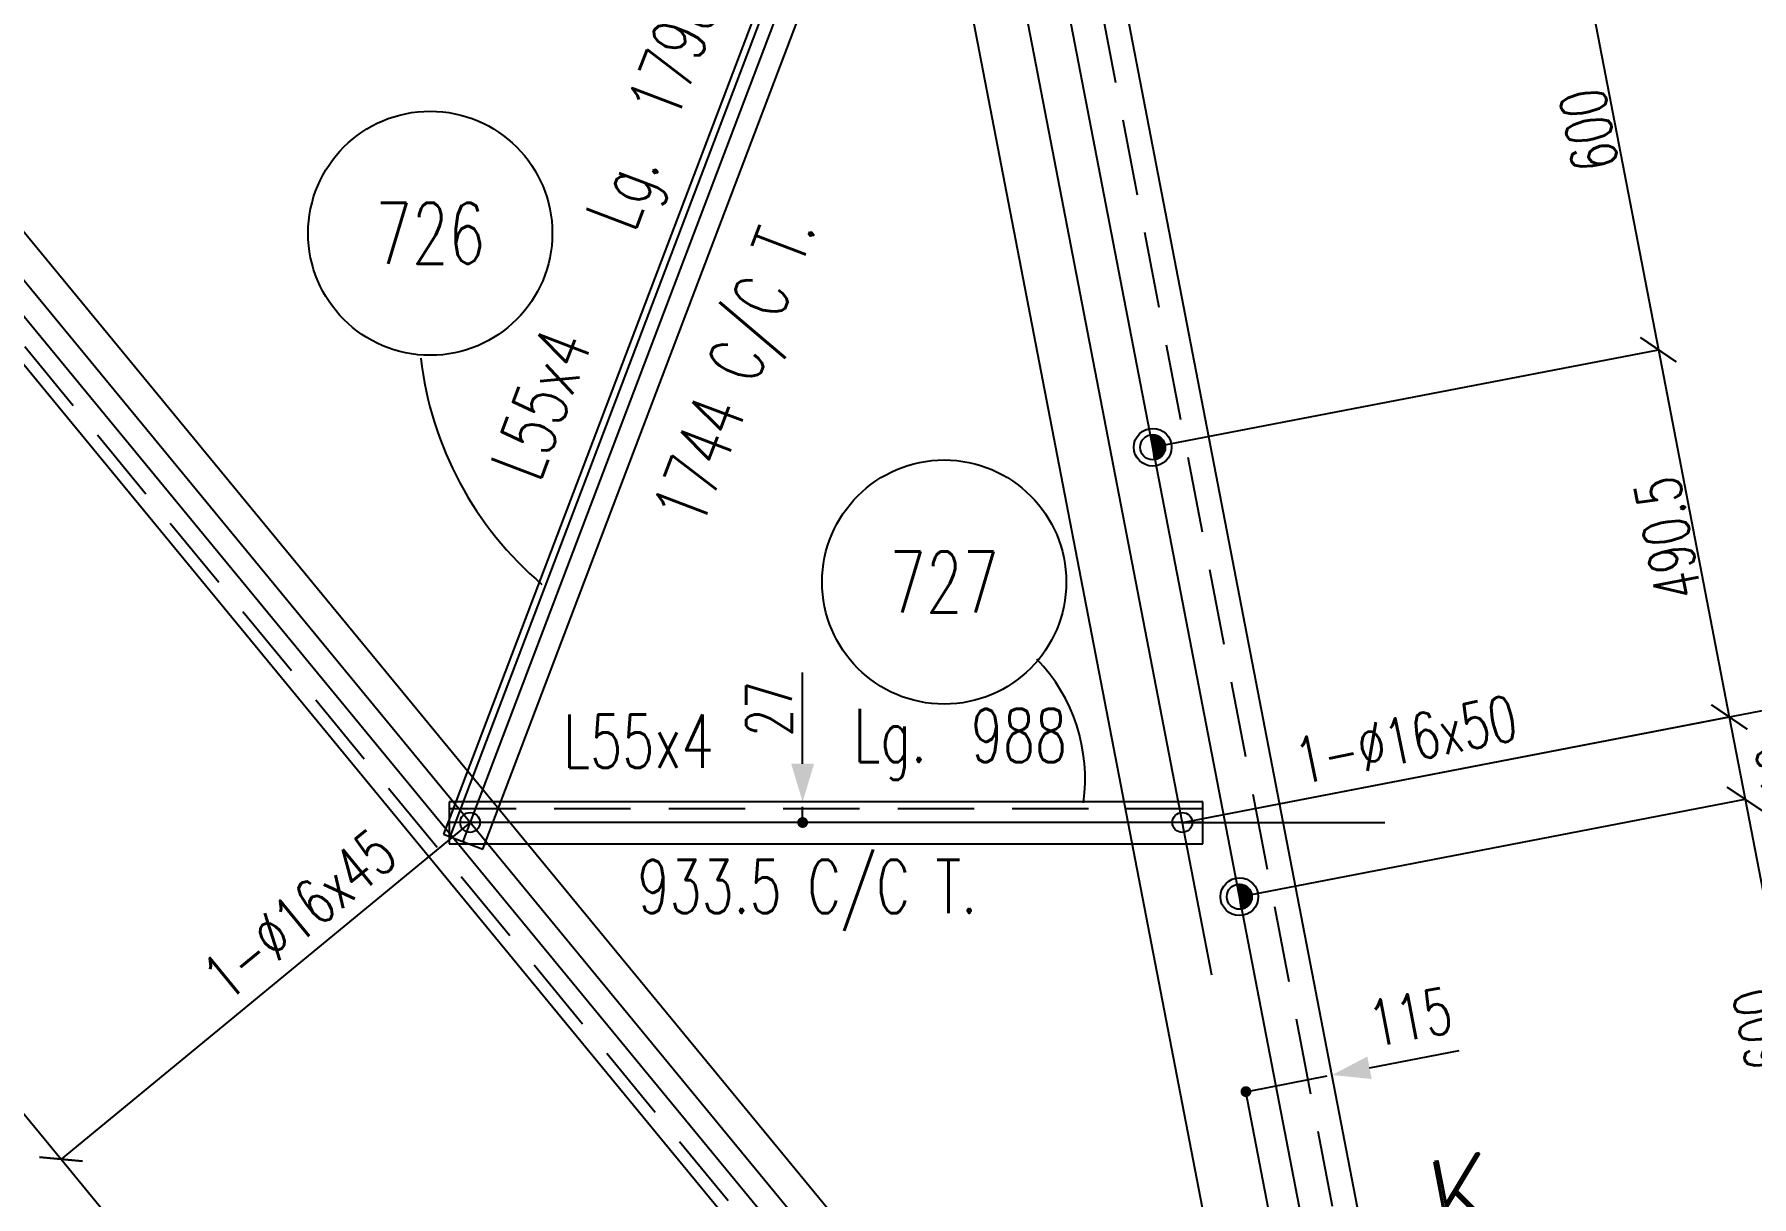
# Model space of a CAD drawing. Extents: x 686686 to 702906, y -4957 to 6593.
# Drawn here: x 694872 to 697122, y -1704 to -181 of the extents above; entities that cross this region are included whole.
import ezdxf
from ezdxf.enums import TextEntityAlignment as Align

# ---------------------------------------------------------------- set-up
doc = ezdxf.new("R2010")
doc.units = 0
doc.header["$LTSCALE"] = 200
doc.header["$MEASUREMENT"] = 0
doc.linetypes.add('DASHED', pattern=[0.75, 0.5, -0.25])
doc.layers.get('0').update_dxf_attribs({"linetype": 'CONTINUOUS'})
for name, color, linetype in [('ASSI', 6, 'CONTINUOUS'), ('BOLLINI_1', 7, 'CONTINUOUS'), ('FORI', 2, 'CONTINUOUS'), ('LINEA_ANG', 2, 'CONTINUOUS'), ('LS', 7, 'CONTINUOUS'), ('QT_MAL', 7, 'CONTINUOUS'), ('QT_MPR', 7, 'CONTINUOUS'), ('QT_MSP', 7, 'CONTINUOUS'), ('TRAT-Y', 7, 'DASHED')]:
    doc.layers.add(name, color=color, linetype=linetype)
doc.styles.add('QUOTE', font='ROMANS8.SHX', dxfattribs={"width": 0.7})
doc.styles.add('RD', font='ROMAND8.SHX', dxfattribs={"width": 0.7})
doc.styles.add('RQL', font='ROMANS8.SHX', dxfattribs={"width": 0.7})
doc.styles.add('RS', font='ROMANS8.shx', dxfattribs={"width": 0.7})
doc.styles.get("Standard").update_dxf_attribs({"font": 'ROMANS8.SHX', "width": 0.7})
doc.dimstyles.new('FRECCE1', dxfattribs={"dimtxt": 60, "dimasz": 6.66, "dimexe": 0, "dimexo": 0, "dimgap": 1, "dimtad": 1, "dimzin": 0, "dimdsep": 46, "dimtxsty": 'RS', "dimblk1": 'QUOTP', "dimblk2": 'QUOTF', "dimsah": 1, "dimcen": 0, "dimclrd": 2, "dimclre": 2, "dimclrt": 7, "dimadec": 0, "dimazin": 0, "dimtfac": 1, "dimtix": 1, "dimtmove": 2, "dimatfit": 3, "dimldrblk": 'QUOTP', "dimfxl": 1, "dimtolj": 1, "dimtzin": 0, "dimarcsym": 0})
doc.dimstyles.new('TRATTO', dxfattribs={"dimscale": 0, "dimtxt": 60, "dimasz": 40, "dimexe": 0, "dimexo": 0, "dimgap": 5, "dimtad": 1, "dimrnd": 0.5, "dimdsep": 46, "dimtxsty": 'RS', "dimblk1": 'OBLIQUE', "dimblk2": 'OBLIQUE', "dimsah": 1, "dimcen": 0.09, "dimclrd": 2, "dimclre": 2, "dimclrt": 7, "dimadec": 0, "dimazin": 0, "dimtfac": 1, "dimtix": 1, "dimtmove": 2, "dimatfit": 3, "dimfxl": 1, "dimtolj": 1, "dimtzin": 0, "dimarcsym": 0})

# ---------------------------------------------------------------- blocks, each defined once
blk = doc.blocks.new('ASSE98')
blk.add_line((0, 0), (1, 0))
at = {"color": 7, "style": 'QUOTE', "width": 0.5, "flags": 1}
for tag, p in [('TI', (1.38308, 6.82731)), ('DI_S', (1.38308, 6.42178)), ('D_S', (1.38308, 6.02092)), ('E_S', (1.38308, 5.68065)), ('NFORI', (1.36454, 5.29792)), ('ALAR', (1.36349, 4.93246)), ('FAM', (1.3775, 4.54645)), ('ALA', (1.38308, 4.19257)), ('DISP2', (1.38308, 3.84971)), ('DISP1', (1.38308, 3.50686)), ('PINZAF', (1.38308, 3.164)), ('PINZAI', (1.38308, 2.82114)), ('TRP', (1.38308, 2.47829)), ('NP', (1.38308, 2.13543)), ('SV', (1.38308, 1.79257)), ('PESO', (1.38308, 1.44971)), ('QUA', (1.38308, 1.10686)), ('LUN', (1.38308, 0.764)), ('PROF', (1.38308, 0.42114)), ('POS', (1.38308, 0.07829))]:
    blk.add_attdef(tag, p, '', height=0.2, dxfattribs=at)
at = {"color": 7, "flags": 1}
for tag, p in [('LAV1', (3.07431, 6.82847)), ('LAV2', (3.07431, 6.49513)), ('LAV3', (3.07431, 6.1618)), ('LAV4', (3.07431, 5.82847)), ('LAV5', (3.07431, 5.49513)), ('LAV6', (3.07431, 5.1618)), ('LAV7', (3.07431, 4.82847)), ('LAV8', (3.07431, 4.49513)), ('LAV9', (3.07431, 4.1618)), ('LAV10', (3.07431, 3.82847))]:
    blk.add_attdef(tag, p, '', height=0.2, dxfattribs=at)
blk = doc.blocks.new('16')
blk.add_circle((0, 0), 1)
blk = doc.blocks.new('P20')
at = {"color": 0}
for p, q in [((0, 0.98), (0.02, 1)), ((0, 0.94), (0.06, 1)), ((1, -0.01), (0, 0.99)), ((0, 0.89), (0.1, 0.99)), ((0, 0.85), (0.14, 0.99)), ((0, 0.8), (0.18, 0.98)), ((0, 0.76), (0.22, 0.98)), ((0, 0.71), (0.25, 0.97)), ((0, 0.67), (0.29, 0.96)), ((1, -0.05), (0, 0.95)), ((0, 0.62), (0.32, 0.95)), ((0, 0.58), (0.36, 0.93)), ((0, 0.53), (0.39, 0.92)), ((0, 0.49), (0.42, 0.91)), ((1, -0.09), (0, 0.9)), ((0, 0.44), (0.45, 0.89)), ((0, 0.4), (0.48, 0.88)), ((0.99, -0.13), (0, 0.86)), ((0, 0.35), (0.51, 0.86)), ((0, 0.31), (0.54, 0.84)), ((0, 0.26), (0.56, 0.83)), ((0.99, -0.17), (0, 0.81)), ((0, 0.22), (0.59, 0.81)), ((0, 0.17), (0.61, 0.79)), ((0.98, -0.21), (0, 0.77)), ((0, 0.13), (0.64, 0.77)), ((0, 0.08), (0.66, 0.75)), ((0, 0.04), (0.69, 0.73)), ((0.97, -0.25), (0, 0.72)), ((0, -0.01), (0.71, 0.7)), ((0.96, -0.28), (0, 0.68)), ((0, -0.05), (0.73, 0.68)), ((0, -0.1), (0.75, 0.66)), ((0.95, -0.32), (0, 0.63)), ((0, -0.14), (0.77, 0.63)), ((0, -0.19), (0.79, 0.61)), ((0.94, -0.35), (0, 0.59)), ((0, -0.23), (0.81, 0.58)), ((0, -0.28), (0.83, 0.56)), ((0.92, -0.38), (0, 0.54)), ((0, -0.32), (0.85, 0.53)), ((0.91, -0.41), (0, 0.5)), ((0, -0.36), (0.87, 0.5)), ((0, -0.41), (0.88, 0.47)), ((0.9, -0.44), (0, 0.45)), ((0, -0.45), (0.9, 0.44)), ((0.88, -0.47), (0, 0.41)), ((0, -0.5), (0.91, 0.41)), ((0, -0.54), (0.92, 0.38)), ((0.87, -0.5), (0, 0.36)), ((0, -0.59), (0.94, 0.35)), ((0.85, -0.53), (0, 0.32)), ((0, -0.63), (0.95, 0.31)), ((0, -0.68), (0.96, 0.28)), ((0.83, -0.56), (0, 0.27)), ((0, -0.72), (0.97, 0.25)), ((0.81, -0.58), (0, 0.23)), ((0, -0.77), (0.98, 0.21)), ((0.79, -0.61), (0, 0.18)), ((0, -0.81), (0.99, 0.17)), ((0.77, -0.63), (0, 0.14)), ((0, -0.86), (0.99, 0.13)), ((0.75, -0.66), (0, 0.09)), ((0, -0.9), (1, 0.09)), ((0.73, -0.68), (0, 0.05)), ((0, -0.95), (1, 0.05)), ((0.71, -0.7), (0, 0.01)), ((0, -0.99), (1, 0.01)), ((1, 0.04), (0.04, 1)), ((1, 0.09), (0.09, 1)), ((0.99, 0.14), (0.14, 0.99)), ((0.98, 0.19), (0.19, 0.98)), ((0.97, 0.25), (0.25, 0.97)), ((0.95, 0.31), (0.31, 0.95)), ((0.92, 0.38), (0.38, 0.92)), ((0.88, 0.47), (0.47, 0.88)), ((0.81, 0.59), (0.59, 0.81)), ((0.69, -0.73), (0, -0.04)), ((0.66, -0.75), (0, -0.08)), ((0.64, -0.77), (0, -0.13)), ((0.61, -0.79), (0, -0.17)), ((0.59, -0.81), (0, -0.22)), ((0.56, -0.83), (0, -0.26)), ((0.54, -0.84), (0, -0.31)), ((0.51, -0.86), (0, -0.35)), ((0.48, -0.88), (0, -0.4)), ((0.45, -0.89), (0, -0.44)), ((0.42, -0.91), (0, -0.49)), ((0.39, -0.92), (0, -0.53)), ((0.36, -0.93), (0, -0.58)), ((0.32, -0.95), (0, -0.62)), ((0.29, -0.96), (0, -0.67)), ((0.25, -0.97), (0, -0.71)), ((0.22, -0.98), (0, -0.76)), ((0.18, -0.98), (0, -0.8)), ((0.14, -0.99), (0, -0.85)), ((0.1, -0.99), (0, -0.89)), ((0.04, -1), (1, -0.04)), ((0.09, -1), (1, -0.09)), ((0.14, -0.99), (0.99, -0.14)), ((0.19, -0.98), (0.98, -0.19)), ((0.25, -0.97), (0.97, -0.25)), ((0.31, -0.95), (0.95, -0.31)), ((0.38, -0.92), (0.92, -0.38)), ((0.47, -0.88), (0.88, -0.47)), ((0.59, -0.81), (0.81, -0.59))]:
    blk.add_line(p, q, dxfattribs=at)
for radius in [1.5, 1]:
    blk.add_circle((0, 0), radius)
blk = doc.blocks.new('_OBLIQUE')
at = {"color": 0, "linetype": 'ByBlock'}
blk.add_line((-0.5, -0.5), (0.5, 0.5), dxfattribs=at)
blk = doc.blocks.new('*D58')
at = {"layer": 'QT_MPR', "color": 2, "lineweight": -2, "transparency": 16777216}
for p, q in [((695174.5, 5308.5), (696426.5, 5549.9)), ((696426.5, 5549.9), (697998.8, -2603.1)), ((696746.8, -2844.6), (697998.8, -2603.1))]:
    blk.add_line(p, q, dxfattribs=at)
at = {"layer": 'QT_MPR', "color": 2, "lineweight": -2, "transparency": 16777216, "xscale": 40, "yscale": 40, "zscale": 40}
for p, rotation in [((696426.5, 5549.9), 100.9154326102449), ((697998.8, -2603.1), 280.9154326102449)]:
    blk.add_blockref('_OBLIQUE', p, dxfattribs=dict(at, rotation=rotation))
at = {"layer": 'QT_MPR', "color": 7, "transparency": 16777216, "insert": (697178.3, 1466.8), "char_height": 60, "attachment_point": 5, "rotation": 100.9154, "style": 'RS'}
blk.add_mtext('\\A1;8303.5', dxfattribs=at)
blk = doc.blocks.new('*D71')
at = {"layer": 'QT_MPR', "color": 2, "lineweight": -2, "transparency": 16777216}
for p, q in [((696061.9, 416.6), (697073.3, 611.7)), ((697073.3, 611.7), (697387.7, -1018.9)), ((696376.4, -1214), (697387.7, -1018.9))]:
    blk.add_line(p, q, dxfattribs=at)
at = {"layer": 'QT_MPR', "color": 2, "lineweight": -2, "transparency": 16777216, "xscale": 40, "yscale": 40, "zscale": 40}
for p, rotation in [((697073.3, 611.7), 100.9154326102449), ((697387.7, -1018.9), 280.9154326102449)]:
    blk.add_blockref('_OBLIQUE', p, dxfattribs=dict(at, rotation=rotation))
at = {"layer": 'QT_MPR', "color": 7, "transparency": 16777216, "insert": (697196.1, -210.3), "char_height": 60, "attachment_point": 5, "rotation": 100.9154, "style": 'RS'}
blk.add_mtext('\\A1;1660.5', dxfattribs=at)
blk = doc.blocks.new('*D213')
at = {"layer": 'QT_MPR', "color": 2, "lineweight": -2, "transparency": 16777216}
for p, q in [((696376.4, -1214), (697387.7, -1018.9)), ((697387.7, -1018.9), (697566, -1943.2)), ((696608.6, -2127.8), (697566, -1943.2))]:
    blk.add_line(p, q, dxfattribs=at)
at = {"layer": 'QT_MPR', "color": 2, "lineweight": -2, "transparency": 16777216, "xscale": 40, "yscale": 40, "zscale": 40}
for p, rotation in [((697387.7, -1018.9), 100.9154326102449), ((697566, -1943.2), 280.9154326102449)]:
    blk.add_blockref('_OBLIQUE', p, dxfattribs=dict(at, rotation=rotation))
at = {"layer": 'QT_MPR', "color": 7, "transparency": 16777216, "insert": (697442.5, -1487.7), "char_height": 60, "attachment_point": 5, "rotation": 100.9154, "style": 'RS'}
blk.add_mtext('\\A1;941.5', dxfattribs=at)
blk = doc.blocks.new('*D89')
at = {"layer": 'QT_MSP', "color": 2, "lineweight": -2, "transparency": 16777216}
for p, q in [((696223.9, -133), (696886.7, -5.2)), ((696886.7, -5.2), (697000.3, -594.3)), ((696337.5, -722.1), (697000.3, -594.3))]:
    blk.add_line(p, q, dxfattribs=at)
at = {"layer": 'QT_MSP', "color": 2, "lineweight": -2, "transparency": 16777216, "xscale": 40, "yscale": 40, "zscale": 40}
for p, rotation in [((696886.7, -5.2), 100.9154326102449), ((697000.3, -594.3), 280.9154326102449)]:
    blk.add_blockref('_OBLIQUE', p, dxfattribs=dict(at, rotation=rotation))
at = {"layer": 'QT_MSP', "color": 7, "transparency": 16777216, "insert": (696909.2, -306.4), "char_height": 60, "attachment_point": 5, "rotation": 100.9154, "style": 'RS'}
blk.add_mtext('\\A1;600', dxfattribs=at)
blk = doc.blocks.new('*D90')
at = {"layer": 'QT_MSP', "color": 2, "lineweight": -2, "transparency": 16777216}
for p, q in [((696337.5, -722.1), (697000.3, -594.3)), ((697000.3, -594.3), (697093.2, -1075.7)), ((696376.4, -1214), (697093.2, -1075.7))]:
    blk.add_line(p, q, dxfattribs=at)
at = {"layer": 'QT_MSP', "color": 2, "lineweight": -2, "transparency": 16777216, "xscale": 40, "yscale": 40, "zscale": 40}
for p, rotation in [((697000.3, -594.3), 100.9154326102449), ((697093.2, -1075.7), 280.9154326102449)]:
    blk.add_blockref('_OBLIQUE', p, dxfattribs=dict(at, rotation=rotation))
at = {"layer": 'QT_MSP', "color": 7, "transparency": 16777216, "insert": (697012.4, -841.7), "char_height": 60, "attachment_point": 5, "rotation": 100.9154, "style": 'RS'}
blk.add_mtext('\\A1;490.5', dxfattribs=at)
blk = doc.blocks.new('*D212')
at = {"layer": 'QT_MSP', "color": 2, "lineweight": -2, "transparency": 16777216}
for p, q in [((696376.4, -1214), (697093.2, -1075.7)), ((697093.2, -1075.7), (697113.9, -1183.5)), ((696451.1, -1311.3), (697113.9, -1183.5))]:
    blk.add_line(p, q, dxfattribs=at)
at = {"layer": 'QT_MSP', "color": 2, "lineweight": -2, "transparency": 16777216, "xscale": 40, "yscale": 40, "zscale": 40}
for p, rotation in [((697093.2, -1075.7), 100.9154326102449), ((697113.9, -1183.5), 280.9154326102449)]:
    blk.add_blockref('_OBLIQUE', p, dxfattribs=dict(at, rotation=rotation))
at = {"layer": 'QT_MSP', "color": 7, "transparency": 16777216, "insert": (697165.7, -1162.4), "char_height": 60, "attachment_point": 5, "rotation": 100.9154, "style": 'RS'}
blk.add_mtext('\\A1;110', dxfattribs=at)
blk = doc.blocks.new('*D91')
at = {"layer": 'QT_MSP', "color": 2, "lineweight": -2, "transparency": 16777216}
for p, q in [((696451.1, -1311.3), (697113.9, -1183.5)), ((697113.9, -1183.5), (697227.6, -1772.6)), ((696982.6, -1819.8), (697227.6, -1772.6))]:
    blk.add_line(p, q, dxfattribs=at)
at = {"layer": 'QT_MSP', "color": 2, "lineweight": -2, "transparency": 16777216, "xscale": 40, "yscale": 40, "zscale": 40}
for p, rotation in [((697113.9, -1183.5), 100.9154326102449), ((697227.6, -1772.6), 280.9154326102449)]:
    blk.add_blockref('_OBLIQUE', p, dxfattribs=dict(at, rotation=rotation))
at = {"layer": 'QT_MSP', "color": 7, "transparency": 16777216, "insert": (697136.4, -1484.7), "char_height": 60, "attachment_point": 5, "rotation": 100.9154, "style": 'RS'}
blk.add_mtext('\\A1;600', dxfattribs=at)
blk = doc.blocks.new('*D140')
at = {"layer": 'QT_MPR', "color": 2, "lineweight": -2, "transparency": 16777216}
for p, q in [((694100.2, 416.6), (693564.2, -24.7)), ((693564.2, -24.7), (694907, -1655.3)), ((695442.9, -1214), (694907, -1655.3))]:
    blk.add_line(p, q, dxfattribs=at)
at = {"layer": 'QT_MPR', "color": 2, "lineweight": -2, "transparency": 16777216, "xscale": 40, "yscale": 40, "zscale": 40}
for p, rotation in [((693564.2, -24.7), 129.4706729200938), ((694907, -1655.3), 309.4706729200938)]:
    blk.add_blockref('_OBLIQUE', p, dxfattribs=dict(at, rotation=rotation))
at = {"layer": 'QT_MPR', "color": 7, "transparency": 16777216, "insert": (694262.6, -817.8), "char_height": 60, "attachment_point": 5, "rotation": 309.4707, "style": 'RS'}
blk.add_mtext('\\A1;2112.5', dxfattribs=at)
blk = doc.blocks.new('*D141')
at = {"layer": 'QT_MPR', "color": 2, "lineweight": -2, "transparency": 16777216}
for p, q in [((695442.9, -1214), (694907, -1655.3)), ((694907, -1655.3), (695960.3, -2934.5)), ((696473.2, -2512.2), (695960.3, -2934.5))]:
    blk.add_line(p, q, dxfattribs=at)
at = {"layer": 'QT_MPR', "color": 2, "lineweight": -2, "transparency": 16777216, "xscale": 40, "yscale": 40, "zscale": 40}
for p, rotation in [((694907, -1655.3), 129.4706729200938), ((695960.3, -2934.5), 309.4706729200938)]:
    blk.add_blockref('_OBLIQUE', p, dxfattribs=dict(at, rotation=rotation))
at = {"layer": 'QT_MPR', "color": 7, "transparency": 16777216, "insert": (695460.7, -2272.7), "char_height": 60, "attachment_point": 5, "rotation": 309.4707, "style": 'RS'}
blk.add_mtext('\\A1;1657', dxfattribs=at)
blk = doc.blocks.new('QUOTP')
at = {"layer": 'ASSI', "color": 2, "const_width": 1.07}
blk.add_lwpolyline([(-0.53, 0, 1), (0.53, 0, 1)], format="xyb", close=True, dxfattribs=at)
blk = doc.blocks.new('QUOTF')
at = {"layer": 'LS', "color": 2}
blk.add_line((7.5, 0), (25.5, 0), dxfattribs=at)
blk.add_solid([(7.5, 2.25), (0, 0), (7.5, -2.25)], dxfattribs=at)
blk = doc.blocks.new('*D169')
at = {"layer": 'QT_MAL', "color": 2, "lineweight": -2, "transparency": 16777216}
blk.add_line((695878.8, -1207.3), (695878.8, -1193.6), dxfattribs=at)
at = {"layer": 'QT_MAL', "color": 2, "lineweight": -2, "transparency": 16777216, "xscale": 6.66, "yscale": 6.66, "zscale": 6.66}
for name, p, rotation in [('QUOTF', (695878.8, -1187), 90), ('QUOTP', (695878.8, -1214), 270)]:
    blk.add_blockref(name, p, dxfattribs=dict(at, rotation=rotation))
at = {"layer": 'QT_MAL', "color": 7, "transparency": 16777216, "insert": (695834.7, -1065.1), "char_height": 60, "attachment_point": 5, "rotation": 90, "style": 'RS'}
blk.add_mtext('\\A1;27', dxfattribs=at)
blk = doc.blocks.new('bull')
at = {"style": 'RS', "width": 0.7, "flags": 1}
for tag, p in [('NN', (-12.25, 0)), ('DIAMETRO', (0, -4.86)), ('SERRAGGIO', (0, -9.71)), ('LUNGHEZZA', (0, -14.57)), ('NB', (0, -19.43)), ('TIPO', (0, -24.12)), ('EL', (-0.14, -29))]:
    blk.add_attdef(tag, p, '', height=3, dxfattribs=at)
at = {"style": 'RS', "width": 0.7}
blk.add_attdef('BULLONE', (0, 0), '', height=3, dxfattribs=at)
blk = doc.blocks.new('xxx')
blk.add_circle((0, 0), 8)
at = {"color": 3, "style": 'RQL', "width": 0.7}
blk.add_attdef('POS', text='', height=4, dxfattribs=at).set_placement((0, 0), align=Align.MIDDLE)
at = {"color": 3, "style": 'RQL', "width": 0.7, "flags": 1}
blk.add_attdef('POS1', (-0.39, -5.42), '', height=2, dxfattribs=at)
at = {"style": 'RQL', "width": 0.7, "flags": 1}
blk.add_attdef('TIPO', (-0.39, -8.66), '', height=2, dxfattribs=at)
blk = doc.blocks.new('*D211')
at = {"layer": 'QT_MAL', "color": 2, "lineweight": -2, "transparency": 16777216}
for p, q in [((696466.2, -1565.6), (696566.1, -1546.3)), ((696459.7, -1566.8), (696459.7, -1566.8))]:
    blk.add_line(p, q, dxfattribs=at)
at = {"layer": 'QT_MAL', "color": 2, "lineweight": -2, "transparency": 16777216, "xscale": 6.66, "yscale": 6.66, "zscale": 6.66}
for name, p, rotation in [('QUOTF', (696572.6, -1545), 10.91543261024492), ('QUOTP', (696459.7, -1566.8), 190.9154326102449)]:
    blk.add_blockref(name, p, dxfattribs=dict(at, rotation=rotation))
at = {"layer": 'QT_MAL', "color": 7, "transparency": 16777216, "insert": (696675.2, -1469), "char_height": 60, "attachment_point": 5, "rotation": 10.9154, "style": 'RS'}
blk.add_mtext('\\A1;115', dxfattribs=at)

msp = doc.modelspace()

# ---------------------------------------------------------------- linework, layer by layer
at = {"layer": 'LINEA_ANG'}
for p, q in [((696746.691, -2447.657), (695124.255, 5965.328)), ((694927.874, 5927.456), (696550.31, -2485.529)), ((696545.248, -2489.649), (690191.595, 5225.992)), ((690079.346, 5189.261), (696523.266, -2635.997)), ((696046.258, 451.465), (695408.163, -1229.499)), ((695459.583, -1249.018), (696097.678, 431.946)), ((696403.38, -1186.969), (695415.38, -1186.969)), ((695415.38, -1186.969), (695415.38, -1241.969)), ((696403.38, -1241.969), (696403.38, -1186.969)), ((695408.163, -1229.499), (695459.583, -1249.018)), ((695415.38, -1241.969), (696403.38, -1241.969))]:
    msp.add_line(p, q, dxfattribs=at)
at = {"layer": 'LINEA_ANG', "color": 2}
msp.add_line((696054.673, 448.271), (695416.577, -1232.693), dxfattribs=at)
at = {"layer": 'LS', "color": 6}
for p, q in [((695050.602, 5951.125), (696863.62, -3450.103)), ((696746.845, -2844.578), (690032.999, 5308.467)), ((696414.987, -1414.16), (695140.895, 5192.523)), ((696524.842, -2527.792), (691231.447, 3900.31)), ((696685.792, -2739.233), (696459.693, -1566.819))]:
    msp.add_line(p, q, dxfattribs=at)
at = {"layer": 'LS', "color": 2}
msp.add_line((696376.38, -1213.969), (696641.561, -1213.969), dxfattribs=at)
at = {"layer": 'LS', "color": 6}
for centre, radius, start, end in [((695833.095, -552.477), 457.867, 186.641087, 229.737679), ((696024.225, -1156.204), 224.706, 351.842218, 44.139107)]:
    msp.add_arc(centre, radius, start, end, dxfattribs=at)
at = {"layer": 'TRAT-Y'}
for p, q in [((696715.27, -2453.717), (695092.834, 5959.269)), ((690091.697, 5199.432), (696535.617, -2625.826)), ((696403.38, -1195.969), (695415.38, -1195.969))]:
    msp.add_line(p, q, dxfattribs=at)

# ---------------------------------------------------------------- block references
at = {"layer": 'ASSI', "xscale": 8568, "rotation": 100.9154326102449}
msp.add_blockref('ASSE98', (696746.691, -2447.657), dxfattribs=at)
at = {"layer": 'ASSI', "xscale": 10137, "zscale": 10137, "rotation": 309.4706729200938}
msp.add_blockref('ASSE98', (690079.346, 5189.261), dxfattribs=at)
at = {"layer": 'ASSI'}
ref = msp.add_blockref('ASSE98', (696071.501, 441.883), dxfattribs=dict(at, xscale=1798, zscale=1798, rotation=249.2131920155234))
ref.add_attrib('PROF', 'L55x4', (695533.537, -770.037), dxfattribs={"layer": '0', "color": 2, "height": 70, "rotation": 69.213192, "style": 'QUOTE', "width": 0.7})
ref.add_attrib('LUN', '1798', (695712.71, -298.033), dxfattribs={"layer": '0', "color": 2, "height": 70, "rotation": 69.213192, "style": 'QUOTE', "width": 0.7})
ref.add_attrib('PESO', '1744 C/C T.', (695745.795, -830.567), dxfattribs={"layer": '0', "color": 2, "height": 70, "rotation": 69.213192, "style": 'QUOTE', "width": 0.7})
ref.add_attrib('SV', 'Lg.', (695658.01, -442.133), dxfattribs={"layer": '0', "color": 2, "height": 70, "rotation": 69.213192, "style": 'QUOTE', "width": 0.7})
ref = msp.add_blockref('ASSE98', (696403.38, -1213.969), dxfattribs=dict(at, xscale=988, zscale=988, rotation=180))
ref.add_attrib('PROF', 'L55x4', (695564.651, -1142.544), dxfattribs={"layer": '0', "color": 2, "height": 70, "style": 'QUOTE', "width": 0.7})
ref.add_attrib('LUN', '988', (696099.273, -1134.836), dxfattribs={"layer": '0', "color": 2, "height": 70, "style": 'QUOTE', "width": 0.7})
ref.add_attrib('PESO', '933.5 C/C T.', (695662.38, -1332.753), dxfattribs={"layer": '0', "color": 2, "height": 70, "style": 'QUOTE', "width": 0.7})
ref.add_attrib('SV', 'Lg.', (695945.139, -1134.836), dxfattribs={"layer": '0', "color": 2, "height": 70, "style": 'QUOTE', "width": 0.7})
at = {"layer": 'BOLLINI_1', "xscale": 19.99799999950235, "yscale": 19.99799999950235, "zscale": 19.99799999950235}
for p, values in [((695390.772, -441.629), {'POS': '726'}), ((696064.323, -898.801), {'POS': '727'})]:
    msp.add_blockref('xxx', p, dxfattribs=at).add_auto_attribs(values)
at = {"layer": 'FORI', "xscale": 16.5, "yscale": 16.5, "zscale": 16.5, "rotation": 7.543052222774039}
for p in [(696337.533, -722.133), (696451.149, -1311.278)]:
    msp.add_blockref('P20', p, dxfattribs=at)
at = {"layer": 'FORI', "xscale": 13, "yscale": 13, "zscale": 13}
for p in [(695442.938, -1213.969), (696376.38, -1213.969)]:
    msp.add_blockref('16', p, dxfattribs=at)
at = {"layer": 'LS', "color": 7, "xscale": 20, "yscale": 20, "zscale": 20}
for p, rotation, values in [((696531.887, -1164.096), 11.6654245155587, {'BULLONE': '1-%%c16x50                '}), ((695124.807, -1450.695), 39.30205341734045, {'BULLONE': '1-%%c16x45                '})]:
    msp.add_blockref('bull', p, dxfattribs=dict(at, rotation=rotation)).add_auto_attribs(values)

# ---------------------------------------------------------------- texts
at = {"layer": 'LS', "color": 3, "style": 'RD'}
msp.add_text('K', height=100, rotation=10.915433, dxfattribs=at).set_placement((696743.586, -1702.855), align=Align.MIDDLE)

# ---------------------------------------------------------------- dimensions: what is measured, and where the dimension line sits
at = {"layer": 'QT_MAL'}
for base, p1, p2, angle, text, picture, middle, dimtype in [((695878.782, -1186.969), (695878.782, -1213.969), (695878.782, -1186.969), 90, '27', '*D169', (695834.7, -1065.056), 128), ((696572.622, -1545.041), (696459.693, -1566.819), (696572.622, -1545.041), 10.915433, '115', '*D211', (696675.232, -1468.989), 160)]:
    dim = msp.add_linear_dim(base=base, p1=p1, p2=p2, angle=angle, text=text, dimstyle='FRECCE1', dxfattribs=at)
    dim.commit()
    dim.dimension.update_dxf_attribs({"geometry": picture, "text_midpoint": middle, "dimtype": dimtype})
at = {"layer": 'QT_MPR'}
dim = msp.add_linear_dim(base=(697998.787, -2603.142), p1=(695174.538, 5308.467), p2=(696746.845, -2844.578), angle=100.915433, dimstyle='TRATTO', override={"dimscale": 1}, dxfattribs=at)
dim.commit()
dim.dimension.update_dxf_attribs({"geometry": '*D58', "text_midpoint": (697178.267, 1466.753), "dimtype": 128})
for base, p1, p2, angle, text, picture, middle, dimtype in [((697387.745, -1018.928), (696061.919, 416.64), (696376.38, -1213.969), 100.915433, '1660.5', '*D71', (697196.148, -210.251), 128), ((694906.965, -1655.33), (694100.169, 416.64), (695442.938, -1213.969), 309.470673, '2112.5', '*D140', (694262.599, -817.777), 128), ((697565.982, -1943.157), (696376.38, -1213.969), (696608.612, -2127.785), 100.915433, '941.5', '*D213', (697442.497, -1487.67), 160), ((695960.343, -2934.514), (695442.938, -1213.969), (696473.158, -2512.223), 309.470673, '1657', '*D141', (695460.673, -2272.673), 128)]:
    dim = msp.add_linear_dim(base=base, p1=p1, p2=p2, angle=angle, text=text, dimstyle='TRATTO', override={"dimscale": 1}, dxfattribs=at)
    dim.commit()
    dim.dimension.update_dxf_attribs({"geometry": picture, "text_midpoint": middle, "dimtype": dimtype})
at = {"layer": 'QT_MSP'}
for base, p1, p2, text, picture, middle, dimtype in [((697000.331, -594.314), (696223.917, -132.989), (696337.533, -722.133), '600', '*D89', (696909.156, -306.369), 128), ((697093.173, -1075.736), (696337.533, -722.133), (696376.38, -1213.969), '490.5', '*D90', (697012.385, -841.653), 128), ((697113.947, -1183.458), (696376.38, -1213.969), (696451.149, -1311.278), '110', '*D212', (697165.746, -1162.389), 160), ((697227.563, -1772.603), (696451.149, -1311.278), (696982.596, -1819.845), '600', '*D91', (697136.388, -1484.658), 128)]:
    dim = msp.add_linear_dim(base=base, p1=p1, p2=p2, angle=100.915433, text=text, dimstyle='TRATTO', override={"dimscale": 1}, dxfattribs=at)
    dim.commit()
    dim.dimension.update_dxf_attribs({"geometry": picture, "text_midpoint": middle, "dimtype": dimtype})

doc.saveas('drawing.dxf')
